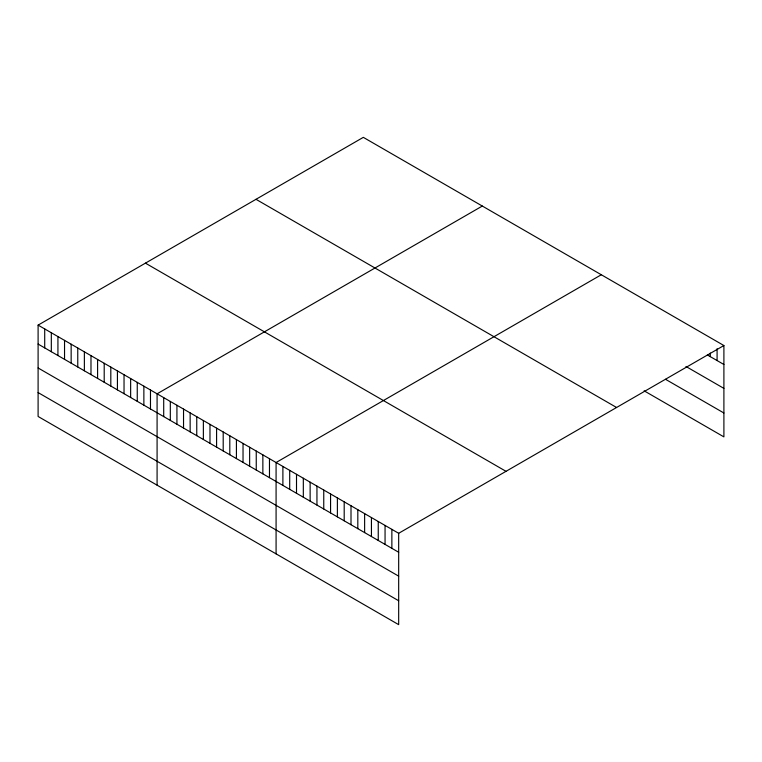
<?xml version="1.0" encoding="UTF-8"?>
<svg xmlns="http://www.w3.org/2000/svg" width="762" height="762" viewBox="0 0 762 762"><rect width="100%" height="100%" fill="white"/><g stroke="black" fill="none" stroke-linecap="round" stroke-linejoin="round"><path stroke-width="1.14" d="M38.1 325.117L398.678 533.295L398.678 624.649L38.1 416.471L38.1 325.117L363.322 137.35L723.9 345.529L723.9 436.883L644.119 390.82M482.308 206.045L157.086 393.811L157.086 485.175M601.304 274.749L276.082 462.515L276.082 553.869M398.678 533.295L723.9 345.529M707.355 354.949L723.9 364.493M685.952 366.474L723.9 388.382M665.521 379.295L723.9 412.994M255.994 199.311L616.572 407.489M145.428 263.147L506.006 471.326M38.1 344.081L398.678 552.26M38.1 367.97L398.678 576.148M38.1 392.582L398.678 600.761M717.09 348.71L717.09 360.559M710.279 353.073L710.279 356.626M391.868 529.361L391.868 548.326M385.058 525.428L385.058 544.392M378.247 521.494L378.247 540.458M371.437 517.56L371.437 536.534M364.627 513.626L364.627 532.6M357.816 509.702L357.816 528.666M351.006 505.768L351.006 524.732M344.195 501.834L344.195 520.798M337.385 497.9L337.385 516.865M330.565 493.967L330.565 512.94M323.755 490.033L323.755 509.006M316.944 486.108L316.944 505.073M310.134 482.175L310.134 501.139M303.324 478.241L303.324 497.205M296.513 474.307L296.513 493.271M289.703 470.373L289.703 489.347M282.892 466.439L282.892 485.413M269.472 458.695L269.472 477.66M262.861 454.876L262.861 473.85M256.251 451.056L256.251 470.03M249.641 447.246L249.641 466.211M243.03 443.427L243.03 462.391M236.42 439.607L236.42 458.581M229.81 435.797L229.81 454.762M223.199 431.978L223.199 450.942M216.589 428.158L216.589 447.132M209.979 424.348L209.979 443.313M203.368 420.529L203.368 439.493M196.758 416.709L196.758 435.683M190.148 412.899L190.148 431.863M183.537 409.08L183.537 428.044M176.927 405.26L176.927 424.234M170.317 401.441L170.317 420.414M163.706 397.631L163.706 416.595M150.476 389.992L150.476 408.965M143.866 386.182L143.866 405.146M137.255 382.362L137.255 401.326M130.645 378.543L130.645 397.516M124.035 374.733L124.035 393.697M117.424 370.913L117.424 389.877M110.814 367.094L110.814 386.067M104.204 363.284L104.204 382.248M97.593 359.464L97.593 378.428M90.983 355.644L90.983 374.618M84.372 351.825L84.372 370.799M77.762 348.015L77.762 366.979M71.152 344.195L71.152 363.16M64.541 340.376L64.541 359.35M57.931 336.566L57.931 355.53M51.321 332.746L51.321 351.711M44.71 328.927L44.71 347.901"/></g></svg>
